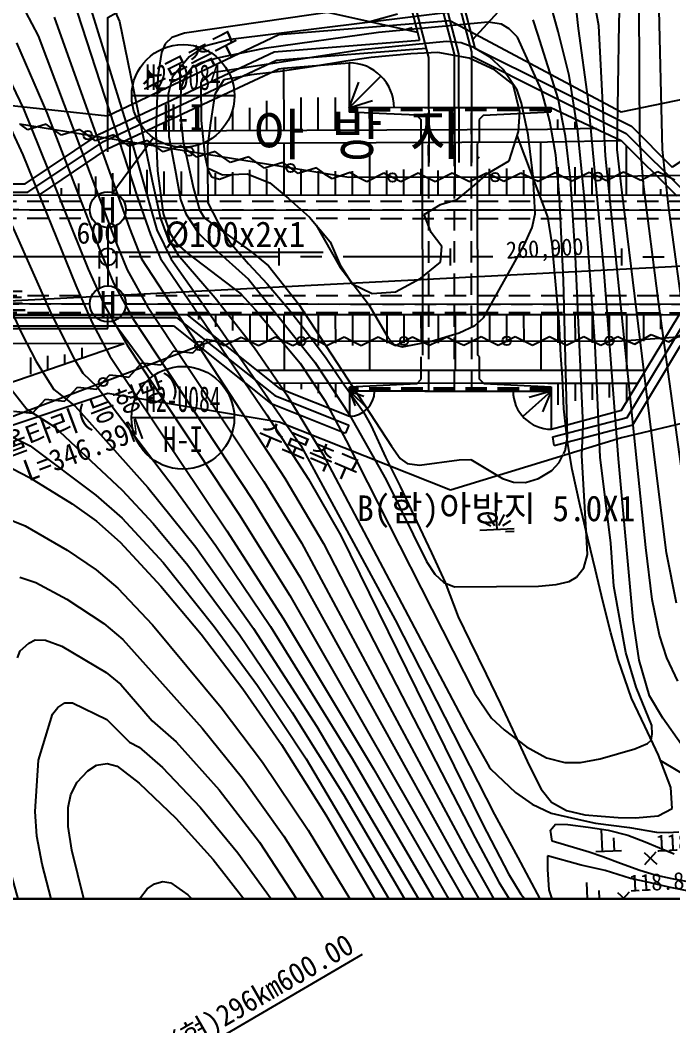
# Model space of a CAD drawing. Header units: millimetres. Extents: x 14054 to 14850, y 1103 to 1809.
# Drawn here: x 14331.1 to 14407.4, y 1376.6 to 1493.9 of the extents above; entities that cross this region are included whole.
import ezdxf
from ezdxf.enums import TextEntityAlignment as Align
from ezdxf.xclip import XClip

# ---------------------------------------------------------------- set-up
doc = ezdxf.new("R2010")
doc.units = ezdxf.units.MM
doc.header["$LTSCALE"] = 10
doc.header["$MEASUREMENT"] = 0
doc.header["$XCLIPFRAME"] = 2
doc.linetypes.add('CENTER', pattern=[2, 1.25, -0.25, 0.25, -0.25])
doc.linetypes.add('HIDDEN', pattern=[0.375, 0.25, -0.125])
for name, color, linetype in [('TN-MANH', 4, 'Continuous'), ('TZ-BASE', 253, 'Continuous'), ('TZ-CABL', 4, 'Continuous'), ('TZ-LEAL', 1, 'Continuous'), ('TZ-LEAT', 3, 'Continuous')]:
    doc.layers.add(name, color=color, linetype=linetype)
doc.layers.add('TX-PAPR', color=2, linetype='Continuous', plot=False)
doc.styles.add('GR', font='GulimChe.ttf')
doc.styles.add('HANA', font='GulimChe.ttf')
doc.styles.get("Standard").update_dxf_attribs({"font": 'GulimChe.ttf'})
doc.styles.add('굴림체', font='GulimChe.ttf')
doc.linetypes.add('ZIGZAG', pattern='A,0.0001,-0.2,[131,ltypeshp.shx,S=0.2,R=0,X=-0.2,Y=0],-0.4,[131,ltypeshp.shx,S=0.2,R=180,X=0.2,Y=0],-0.2', length=0.8001)
doc.dimstyles.get("Standard").update_dxf_attribs({"dimtxt": 0.18, "dimasz": 0.18, "dimexe": 0.18, "dimexo": 0.0625, "dimgap": 0.09, "dimtad": 0, "dimtih": 1, "dimtoh": 1, "dimdec": 4, "dimzin": 0, "dimdsep": 46, "dimtxsty": 'Standard', "dimcen": 0.09, "dimadec": 0, "dimazin": 0, "dimtfac": 1, "dimtdec": 4, "dimtofl": 0, "dimtmove": 0, "dimatfit": 3, "dimfxl": 0, "dimtolj": 1, "dimtzin": 0, "dimarcsym": 0})

# ---------------------------------------------------------------- blocks, each defined once
blk = doc.blocks.new('JD-SSG3')
at = {"layer": 'TZ-BASE'}
for p, q in [((233.32, 50.87), (240.47, 23.58)), ((233.81, 51), (240.97, 23.64)), ((235.26, 51.38), (242.47, 23.84)), ((235.74, 51.5), (242.86, 24.3)), ((229.94, 49.98), (236.42, 25.23)), ((230.42, 50.11), (237.47, 23.19)), ((198.54, 33.77, 118), (201.37, 27.41, 118)), ((196.86, 32.57, 119), (199.39, 24.45, 119)), ((248.93, 32.17), (242.61, 25.27)), ((264.79, 12.46, 122), (264.36, 30.8, 122)), ((239.45, 30.46, 117), (208.96, 26.05, 117)), ((252.61, 26.24, 117), (251.62, 29.94, 117)), ((257.37, 26.9, 119), (256.82, 29.94, 119)), ((262.16, 13.57, 121), (262.06, 29.64, 121)), ((190.37, 28.54, 122), (191.85, 25.72, 122)), ((196.44, 28.5, 120), (203.43, 6.98, 120)), ((245.74, 29.19, 116), (214.34, 25.31, 116)), ((221.95, 29.3), (236.17, 26.17)), ((230.62, 27.39), (233.86, 28.29)), ((254.99, 26.57, 118), (254.75, 28.71, 118)), ((259.74, 27.23, 120), (259.76, 28.46, 120)), ((193.75, 27.92, 121), (202.53, 3.29, 121)), ((201.37, 27.41, 118), (205.18, 8.79, 118)), ((219.97, 25.89), (239.96, 27.51)), ((219.97, 25.89), (239.96, 27.51)), ((244.42, 27.32, 115), (231.64, 26.1, 115)), ((239.96, 27.51), (259.98, 16.85)), ((239.96, 27.51), (259.98, 16.85)), ((246.01, 27.07, 115), (244.42, 27.32, 115)), ((246.89, 26.55, 115), (246.01, 27.07, 115)), ((250.24, 25.91, 116), (249.68, 27.6, 116)), ((259.52, 12.47, 120), (259.74, 27.23, 120)), ((199.98, 16.38), (219.97, 25.89)), ((199.98, 16.38), (219.97, 25.89)), ((208.96, 26.05, 117), (207.5, 25.51, 117)), ((231.64, 26.1, 115), (218.25, 24.25, 115)), ((234.79, 26.47), (235.56, 26.68)), ((247.86, 25.58, 115), (246.89, 26.55, 115)), ((252.62, 18.42, 116), (250.24, 25.91, 116)), ((253.9, 21.09, 117), (252.61, 26.24, 117)), ((256.13, 18.32, 118), (254.99, 26.57, 118)), ((258.15, 11.71, 119), (257.37, 26.9, 119)), ((189.32, 24.91, 123), (192.88, 16.75, 123)), ((191.85, 25.72, 122), (200.96, 1.55, 122)), ((206.71, 24.79, 117), (206.28, 23.77, 117)), ((207.5, 25.51, 117), (206.71, 24.79, 117)), ((214.34, 25.31, 116), (211.33, 24.53, 116)), ((219.45, 23.86), (236.42, 25.23)), ((239.55, 25.07, 114), (229.64, 24.07, 114)), ((241.28, 24.9, 114), (239.55, 25.07, 114)), ((242.78, 24.36, 114), (241.28, 24.9, 114)), ((250.66, 19.38, 115), (247.86, 25.58, 115)), ((187.02, 23.64, 124), (190.14, 17.21, 124)), ((199, 14.26), (219.45, 23.86)), ((199.39, 24.45, 119), (202.63, 14.03, 119)), ((206.28, 23.77, 117), (205.84, 21.07, 117)), ((211.33, 24.53, 116), (209.51, 23.27, 116)), ((229.64, 24.07, 114), (212.18, 21.4, 114)), ((218.25, 24.25, 115), (212.77, 23.1, 115)), ((219.71, 22.88), (237.18, 24.29)), ((235.4, 23.63, 113.71), (230.76, 23.2, 113.71)), ((238.55, 23.76, 113.71), (235.4, 23.63, 113.71)), ((242.21, 23.13, 113.71), (238.55, 23.76, 113.71)), ((240.47, 23.58), (240.49, 10.94)), ((240.97, 23.64), (240.99, 10.95)), ((242.47, 23.84), (242.49, 10.95)), ((244.59, 23.28, 114), (242.78, 24.36, 114)), ((242.86, 24.3), (261.17, 15.16)), ((199.49, 13.39), (219.71, 22.88)), ((209.51, 23.27, 116), (207.57, 20.92, 116)), ((210.89, 22.58, 115), (209.87, 22.03, 115)), ((212.77, 23.1, 115), (210.89, 22.58, 115)), ((220.54, 21.94), (228.2, 22.56)), ((227.79, 22.75, 113.71), (223.8, 22.09, 113.71)), ((230.76, 23.2, 113.71), (227.79, 22.75, 113.71)), ((228.2, 22.56), (228.21, 17.33)), ((237.47, 23.19), (237.49, 10.94)), ((245.16, 21.77, 113.71), (242.21, 23.13, 113.71)), ((242.47, 23.38), (260.57, 14.33)), ((246.19, 21.81, 114), (244.59, 23.28, 114)), ((199.98, 12.52), (219.97, 21.89)), ((209.87, 22.03, 115), (209.05, 21, 115)), ((212.18, 21.4, 114), (210.86, 20.3, 114)), ((216.74, 21.19, 113.71), (213.55, 20.6, 113.71)), ((220.12, 21.56, 113.71), (216.74, 21.19, 113.71)), ((219.97, 21.89), (220.54, 21.94)), ((223.8, 22.09, 113.71), (220.12, 21.56, 113.71)), ((220.54, 21.94), (220.55, 14.63)), ((247.37, 20.05, 113.71), (245.16, 21.77, 113.71)), ((247.83, 19.4, 114), (246.19, 21.81, 114)), ((205.84, 21.07, 117), (205.63, 14.35, 117)), ((207.57, 20.92, 116), (207.04, 18.92, 116)), ((209.05, 21, 115), (208.53, 19.66, 115)), ((210.86, 20.3, 114), (210.92, 15.84, 114)), ((213.55, 20.6, 113.71), (212.5, 18.9, 113.71)), ((228.21, 17.33), (231.91, 21.02)), ((228.21, 17.33), (229.33, 20.32)), ((248.15, 16.84, 113.71), (247.37, 20.05, 113.71)), ((254.88, 14.92, 117), (253.9, 21.09, 117)), ((259.98, 16.85), (280.01, 20.97)), ((259.98, 16.85), (280.01, 20.97)), ((186.81, 18.83, 125), (190.07, 11.85, 125)), ((207.04, 18.92, 116), (207.12, 13.99, 116)), ((208.53, 19.66, 115), (208.46, 16.84, 115)), ((212.5, 18.9, 113.71), (212, 15.55, 113.71)), ((248.34, 17.86, 114), (247.83, 19.4, 114)), ((251.64, 15.76, 115), (250.66, 19.38, 115)), ((180.01, 18.53), (199.98, 16.38)), ((180.01, 18.53), (199.98, 16.38)), ((218.55, 18.13), (218.55, 14.63)), ((222.55, 18.51), (222.55, 14.63)), ((224.55, 18.51), (224.55, 14.63)), ((226.55, 18.51), (226.55, 14.63)), ((228.21, 17.33), (230.91, 18.19)), ((249.09, 14.18, 114), (248.34, 17.86, 114)), ((253.47, 14, 116), (252.62, 18.42, 116)), ((257.94, -1.38, 118), (256.13, 18.32, 118)), ((278.74, 18.78), (265.93, 10.41)), ((190.14, 17.21, 124), (197.72, -1.53, 124)), ((192.88, 16.75, 123), (199.13, 0.53, 123)), ((208.46, 16.84, 115), (208.79, 13.39, 115)), ((210.55, 17.47), (210.55, 14.63)), ((214.55, 16.93), (214.55, 14.63)), ((216.55, 17.3), (216.55, 14.63)), ((237.48, 17.34), (228.21, 17.33)), ((228.21, 17.33), (228.21, 16.83)), ((236.08, 16.46), (228.21, 16.83)), ((236.08, 16.46), (236.58, 15.94)), ((236.98, 17.34), (242.98, 17.35)), ((242.48, 17.35), (251.75, 17.36)), ((243.88, 16.47), (243.38, 15.95)), ((243.88, 16.47), (251.75, 16.86)), ((247.99, 14.57, 113.71), (248.15, 16.84, 113.71)), ((251.75, 16.86), (251.75, 17.36)), ((251.75, 17.36), (251.75, 16.86)), ((251.75, 17.36), (259.98, 13.51)), ((190.66, 14.76), (189.75, 15.41)), ((192.8, 15.43), (190.66, 14.76)), ((193.7, 14.77), (192.8, 15.43)), ((206.55, 15.6), (206.55, 14.64)), ((208.55, 15.44), (208.55, 14.63)), ((210.92, 15.84, 114), (211.33, 11.71, 114)), ((212, 15.55, 113.71), (211.63, 12.84, 113.71)), ((212.55, 16.28), (212.55, 14.63)), ((252.34, 11.79, 115), (251.64, 15.76, 115)), ((252.55, 15.96), (252.55, 14.87)), ((254.55, 15.68), (254.55, 14.91)), ((190.36, 8.46), (199, 14.26)), ((194.61, 14.12), (193.7, 14.77)), ((196.74, 14.79), (194.61, 14.12)), ((197.65, 14.14), (196.74, 14.79)), ((198.56, 13.48), (197.65, 14.14)), ((200.69, 14.15), (198.56, 13.48)), ((201.6, 13.5), (200.69, 14.15)), ((204.5, 14.64), (251.35, 14.84)), ((204.55, 14.66), (204.55, 14.64)), ((205.63, 14.35, 117), (205.82, 9.97, 117)), ((246.9, 11.12, 113.71), (247.99, 14.57, 113.71)), ((251.39, 4.61, 113.71), (247.84, 14.09, 113.71)), ((249.71, 9.29, 114), (249.09, 14.18, 114)), ((251.35, 14.84), (257.09, 14.95)), ((255.74, 6.4, 117), (254.88, 14.92, 117)), ((256.55, 15.22), (256.55, 14.94)), ((260.57, 14.33), (267.49, 7.44)), ((261.17, 15.16), (265.93, 10.41)), ((190.67, 7.46), (199.49, 13.39)), ((201.31, 13.14), (251.35, 13.34)), ((202.51, 12.84), (201.6, 13.5)), ((204.64, 13.51), (202.51, 12.84)), ((202.56, 13.14), (202.56, 7.15)), ((202.63, 14.03, 119), (205.71, 3.06, 119)), ((205.55, 12.86), (204.64, 13.51)), ((207.12, 13.99, 116), (207.86, 10.08, 116)), ((208.79, 13.39, 115), (210, 7.91, 115)), ((210.56, 13.13), (210.56, 7.15)), ((220.56, 13.13), (220.56, 7.15)), ((230.56, 13.26), (230.56, 7.14)), ((236.58, 13.34), (236.78, 13.14)), ((240.56, 13.3), (240.56, 7.14)), ((243.38, 13.35), (243.18, 13.15)), ((250.56, 13.34), (250.56, 7.14)), ((251.35, 13.34), (259.98, 13.51)), ((254.04, 9.04, 116), (253.47, 14, 116)), ((259.98, 13.51), (266.48, 7.04)), ((260.56, 12.94), (260.56, 7.13)), ((262.59, 8.41, 121), (262.16, 13.57, 121)), ((185.11, 11.88, 126), (193.39, -6.73, 126)), ((190.07, 11.85, 125), (196.25, -3.41, 125)), ((192.01, 7.16), (199.98, 12.52)), ((206.46, 12.2), (205.55, 12.86)), ((208.59, 12.87), (206.46, 12.2)), ((209.5, 12.22), (208.59, 12.87)), ((210.4, 11.56), (209.5, 12.22)), ((212.54, 12.23), (210.4, 11.56)), ((211.63, 12.84, 113.71), (211.63, 10.3, 113.71)), ((213.45, 11.58), (212.54, 12.23)), ((252.76, 6.88, 115), (252.34, 11.79, 115)), ((260.06, 7.76, 120), (259.52, 12.47, 120)), ((265.5, 5.93, 122), (264.79, 12.46, 122)), ((211.33, 11.71, 114), (211.71, 9.96, 114)), ((211.63, 10.63, 113.71), (211.68, 6.22, 113.71)), ((214.35, 10.92), (213.45, 11.58)), ((216.49, 11.59), (214.35, 10.92)), ((217.39, 10.94), (216.49, 11.59)), ((218.3, 10.28), (217.39, 10.94)), ((220.44, 10.95), (218.3, 10.28)), ((221.34, 10.3), (220.44, 10.95)), ((243.38, 11.58), (243.19, 11.38)), ((244.44, 9.71, 113.71), (246.9, 11.12, 113.71)), ((261.82, -23.87, 119), (258.15, 11.71, 119)), ((200.56, 9.7), (200.56, 7.15)), ((204.56, 10.07), (204.56, 7.15)), ((205.82, 9.97, 117), (206.47, 5, 117)), ((206.56, 9.89), (206.56, 7.15)), ((207.86, 10.08, 116), (208.49, 6.61, 116)), ((208.56, 9.89), (208.56, 7.15)), ((211.63, 10.3, 113.71), (213.4, 9.5, 113.71)), ((211.71, 9.96, 114), (212.13, 9.27, 114)), ((212.56, 9.71), (212.56, 7.15)), ((213.06, 9.01, 114), (214.51, 9.55, 114)), ((213.4, 9.5, 113.71), (216.3, 9.63, 113.71)), ((214.56, 9.81), (214.56, 7.15)), ((216.3, 9.63, 113.71), (218.93, 8.57, 113.71)), ((216.56, 10.09), (216.56, 7.15)), ((218.56, 10.18), (218.56, 7.15)), ((222.25, 9.64), (221.34, 10.3)), ((224.38, 10.31), (222.25, 9.64)), ((222.56, 10.19), (222.56, 7.15)), ((225.29, 9.66), (224.38, 10.31)), ((224.56, 9.91), (224.56, 7.15)), ((226.21, 9.03), (225.28, 9.63)), ((228.32, 9.79), (226.21, 9.03)), ((226.56, 9.91), (226.56, 7.14)), ((229.25, 9.18), (228.32, 9.79)), ((228.56, 9.92), (228.56, 7.15)), ((232.25, 9.69), (230.25, 8.69)), ((233.25, 9.19), (232.25, 9.69)), ((232.56, 10.01), (232.56, 7.14)), ((236.25, 9.69), (234.25, 8.69)), ((234.56, 10.11), (234.56, 7.14)), ((237.25, 9.2), (236.25, 9.69)), ((236.56, 10.2), (236.56, 7.14)), ((240.25, 9.7), (238.25, 8.7)), ((238.56, 10.02), (238.56, 7.14)), ((241.25, 9.2), (240.25, 9.7)), ((244.25, 9.7), (242.25, 8.7)), ((242.83, 8.29, 113.71), (244.44, 9.71, 113.71)), ((245.25, 9.21), (244.25, 9.7)), ((244.56, 10.21), (244.56, 7.14)), ((248.25, 9.71), (246.25, 8.71)), ((246.56, 10.22), (246.56, 7.14)), ((249.25, 9.21), (248.25, 9.71)), ((248.56, 10.04), (248.56, 7.14)), ((252.25, 9.73), (250.26, 8.71)), ((253.25, 9.24), (252.25, 9.73)), ((252.56, 10.41), (252.56, 7.13)), ((256.25, 9.78), (254.26, 8.75)), ((254.56, 10.41), (254.56, 7.13)), ((257.25, 9.29), (256.25, 9.78)), ((256.56, 10.32), (256.56, 7.13)), ((260.25, 9.82), (258.26, 8.8)), ((258.56, 10.33), (258.56, 7.13)), ((261.25, 9.33), (260.25, 9.82)), ((264.25, 9.86), (262.26, 8.84)), ((265.25, 9.37), (264.25, 9.86)), ((133.73, 8.48), (190.36, 8.46)), ((196.56, 8.49), (196.56, 7.16)), ((198.56, 9.32), (198.56, 7.15)), ((205.18, 8.79, 118), (206.15, 4.42, 118)), ((212.13, 9.27, 114), (213.06, 9.01, 114)), ((218.93, 8.57, 113.71), (221.1, 6.72, 113.71)), ((230.25, 8.69), (229.25, 9.19)), ((234.25, 8.69), (233.25, 9.19)), ((238.25, 8.7), (237.25, 9.2)), ((240.83, 6.61, 113.71), (242.83, 8.29, 113.71)), ((242.25, 8.7), (241.25, 9.2)), ((246.25, 8.71), (245.25, 9.21)), ((250.26, 8.71), (249.25, 9.2)), ((249.91, 4.96, 114), (249.71, 9.29, 114)), ((254.26, 8.75), (253.25, 9.24)), ((254.64, -0.04, 116), (254.04, 9.04, 116)), ((258.26, 8.8), (257.25, 9.29)), ((262.26, 8.84), (261.25, 9.33)), ((262.56, 8.76), (262.56, 7.13)), ((264.34, -5.3, 121), (262.59, 8.41, 121)), ((266.26, 8.88), (265.25, 9.37)), ((132.19, 7.18), (264.8, 7.13)), ((133.36, 7.48), (190.67, 7.46)), ((194.56, 7.93), (194.56, 7.16)), ((210, 7.91, 115), (210.72, 5.41, 115)), ((263.96, -24.07, 120), (260.06, 7.76, 120)), ((264.56, 7.84), (264.56, 7.13)), ((264.8, 7.13), (280, 7.13)), ((203.43, 6.98, 120), (204.99, 2.52, 120)), ((208.49, 6.61, 116), (209.11, 4.94, 116)), ((211.68, 6.22, 113.71), (212.88, 3.91, 113.71)), ((221.1, 6.72, 113.71), (223.58, 4.54, 113.71)), ((236.97, 4.86, 113.71), (238.86, 6.02, 113.71)), ((238.86, 6.02, 113.71), (240.83, 6.61, 113.71)), ((253.22, -2.78, 115), (252.76, 6.88, 115)), ((256.94, -10.44, 117), (255.74, 6.4, 117)), ((267.57, -9.17, 122), (265.5, 5.93, 122)), ((206.47, 5, 117), (207.27, 2.64, 117)), ((209.11, 4.94, 116), (210.58, 2.68, 116)), ((210.72, 5.41, 115), (211.31, 4.43, 115)), ((237.79, 2.78, 113.71), (236.97, 4.86, 113.71)), ((249.56, 3.34, 114), (249.91, 4.96, 114)), ((183.95, 4.03, 127), (189.92, -8.98, 127)), ((206.15, 4.42, 118), (206.95, 2.3, 118)), ((211.31, 4.43, 115), (216.83, 0.48, 115)), ((212.88, 3.91, 113.71), (214.23, 1.68, 113.71)), ((223.58, 4.54, 113.71), (225.96, 1.68, 113.71)), ((224.35, 3.61, 114), (227.09, -1.23, 114)), ((251.9, 1.44, 113.71), (251.39, 4.61, 113.71)), ((202.53, 3.29, 121), (203.94, -0.3, 121)), ((204.99, 2.52, 120), (206.17, -0.28, 120)), ((205.71, 3.06, 119), (207.41, -0.35, 119)), ((207.27, 2.64, 117), (208.08, 1.46, 117)), ((210.58, 2.68, 116), (212.28, 1.07, 116)), ((239.02, 1.12, 113.71), (237.79, 2.78, 113.71)), ((248.63, 1.29, 114), (249.56, 3.34, 114)), ((200.96, 1.55, 122), (202.25, -1.59, 122)), ((206.95, 2.3, 118), (208.17, 0.19, 118)), ((208.08, 1.46, 117), (209.35, 0.31, 117)), ((214.23, 1.68, 113.71), (216.44, -0.88, 113.71)), ((225.96, 1.68, 113.71), (227.14, -1.05, 113.71)), ((243.91, -7.18, 114), (248.63, 1.29, 114)), ((252.26, -2.47, 113.71), (251.9, 1.44, 113.71)), ((199.13, 0.53, 123), (200.68, -3.13, 123)), ((200, 0.93), (200, -1.07)), ((208.17, 0.19, 118), (212.56, -4.87, 118)), ((209.35, 0.31, 117), (215.56, -4.4, 117)), ((212.28, 1.07, 116), (216.42, -2.67, 116)), ((216.83, 0.48, 115), (218.76, -1.11, 115)), ((220, 0.92), (220, -1.08)), ((238.85, -0.69, 113.71), (239.02, 1.12, 113.71)), ((240, 0.91), (240, -1.09)), ((260, 0.9), (260, -1.1)), ((-0.01, -14.99), (280, -0.47)), ((203.94, -0.3, 121), (220.67, -25.92, 121)), ((206.17, -0.28, 120), (218.57, -18.5, 120)), ((207.41, -0.35, 119), (211.68, -6.41, 119)), ((216.44, -0.88, 113.71), (218.61, -3.21, 113.71)), ((218.76, -1.11, 115), (222.28, -5.57, 115)), ((227.14, -1.05, 113.71), (228.53, -3.21, 113.71)), ((236.58, -2.58, 113.71), (238.85, -0.69, 113.71)), ((255.54, -19.76, 116), (254.64, -0.04, 116)), ((197.72, -1.53, 124), (199.67, -5.85, 124)), ((202.25, -1.59, 122), (204.65, -5.86, 122)), ((227.09, -1.23, 114), (230.47, -5.6, 114)), ((259.68, -23.66, 118), (257.94, -1.38, 118)), ((196.25, -3.41, 125), (198.15, -7.71, 125)), ((200.68, -3.13, 123), (202.93, -7.26, 123)), ((216.42, -2.67, 116), (224.18, -12.36, 116)), ((218.61, -3.21, 113.71), (221.06, -6.12, 113.71)), ((228.53, -3.21, 113.71), (230.87, -4.36, 113.71)), ((233.6, -4.17, 113.71), (236.58, -2.58, 113.71)), ((252.74, -7.64, 113.71), (252.26, -2.47, 113.71)), ((253.7, -21.11, 115), (253.22, -2.78, 115)), ((215.56, -4.4, 117), (217.26, -6.24, 117)), ((230.87, -4.36, 113.71), (233.6, -4.17, 113.71)), ((199.67, -5.85, 124), (202.27, -10.4, 124)), ((204.65, -5.86, 122), (218.21, -26.29, 122)), ((212.56, -4.87, 118), (217.12, -10.69, 118)), ((222.28, -5.57, 115), (233.13, -22.19, 115)), ((230.47, -5.6, 114), (232.75, -9.51, 114)), ((268.07, -32.44, 121), (264.34, -5.3, 121)), ((264.8, -6.86), (0, -6.78)), ((142.66, -6.82), (200, -6.84)), ((193.39, -6.73, 126), (196.06, -11.97, 126)), ((200, -8.44), (200, -6.84)), ((209.27, -6.85), (220.02, -15.39)), ((210.58, -6.85), (210.58, -7.4)), ((211.68, -6.41, 119), (222.54, -22.09, 119)), ((212.58, -6.85), (212.58, -8.23)), ((214.58, -6.85), (214.58, -8.69)), ((216.58, -6.85), (216.58, -9.89)), ((217.26, -6.24, 117), (222.47, -12.48, 117)), ((218.58, -6.85), (218.58, -9.79)), ((220.58, -6.85), (220.59, -13.29)), ((221.06, -6.12, 113.71), (223.23, -8.83, 113.71)), ((222.58, -6.85), (222.59, -10.34)), ((224.58, -6.85), (224.59, -10.43)), ((226.58, -6.85), (226.59, -10.15)), ((228.58, -6.85), (228.59, -10.43)), ((230.58, -6.85), (230.59, -13.3)), ((232.58, -6.85), (232.59, -10.14)), ((234.58, -6.85), (234.59, -10.14)), ((236.58, -6.85), (236.59, -10.05)), ((238.58, -6.85), (238.59, -10.14)), ((240.58, -6.86), (240.59, -13.3)), ((244.58, -6.86), (244.59, -9.94)), ((246.58, -6.86), (246.59, -10.03)), ((248.58, -6.86), (248.59, -10.03)), ((250.58, -6.86), (250.59, -13.3)), ((252.58, -6.86), (252.59, -10.12)), ((254.58, -6.86), (254.59, -9.93)), ((256.58, -6.86), (256.59, -10.11)), ((258.58, -6.86), (258.59, -10.02)), ((260.02, -17.97), (266.73, -6.86)), ((260.58, -6.86), (260.59, -13.31)), ((262.58, -6.86), (262.59, -9.92)), ((264.58, -6.86), (264.58, -8.53)), ((280, -6.87), (264.8, -6.86)), ((153.91, -7.13), (208.04, -7.14)), ((153.91, -8.13), (207.69, -8.14)), ((198.15, -7.71, 125), (200.25, -11.65, 125)), ((202.93, -7.26, 123), (216.94, -28.48, 123)), ((207.69, -8.14), (219.01, -17.14)), ((208.04, -7.14), (219.51, -16.26)), ((241.05, -8.94, 114), (242.89, -8.07, 114)), ((242.89, -8.07, 114), (243.91, -7.18, 114)), ((252.91, -11.59, 113.71), (252.74, -7.64, 113.71)), ((260.67, -18.83), (267.71, -7.16)), ((153.91, -8.43), (200, -8.44)), ((189.92, -8.98, 127), (191.63, -12.3, 127)), ((223.23, -8.83, 113.71), (225.52, -11.9, 113.71)), ((237.8, -9.93, 114), (241.05, -8.94, 114)), ((245.6, -10.39), (247.6, -9.39)), ((247.6, -9.39), (248.6, -9.89)), ((249.6, -10.39), (251.6, -9.38)), ((251.6, -9.38), (252.6, -9.88)), ((253.6, -10.38), (255.6, -9.38)), ((255.6, -9.38), (256.6, -9.88)), ((257.6, -10.38), (259.6, -9.37)), ((259.6, -9.37), (260.6, -9.87)), ((261.57, -10.27), (263.49, -9.13)), ((263.49, -9.13), (264.53, -9.56)), ((265.56, -9.98), (267.48, -8.85)), ((156.61, -10.16), (201.93, -10.17)), ((179.99, -17.7), (201.93, -10.17)), ((202.27, -10.4, 124), (215.35, -30.16, 124)), ((209.94, -11.28), (210.7, -10.46)), ((211.5, -9.72), (210.67, -10.47)), ((212.6, -9.93), (211.5, -9.72)), ((212.6, -9.93), (213.6, -10.43)), ((213.6, -10.43), (215.6, -9.43)), ((215.6, -9.43), (216.6, -9.93)), ((216.6, -9.93), (217.6, -10.43)), ((217.6, -10.43), (219.6, -9.42)), ((219.6, -9.42), (220.6, -9.92)), ((220.6, -9.92), (221.6, -10.42)), ((221.6, -10.42), (223.6, -9.42)), ((223.6, -9.42), (224.6, -9.92)), ((224.6, -9.92), (225.6, -10.42)), ((225.6, -10.42), (227.6, -9.41)), ((227.6, -9.41), (228.6, -9.91)), ((228.6, -9.91), (229.6, -10.41)), ((229.6, -10.41), (231.6, -9.41)), ((231.6, -9.41), (232.6, -9.91)), ((232.6, -9.91), (233.6, -10.41)), ((232.75, -9.51, 114), (233.44, -10.3, 114)), ((233.44, -10.3, 114), (234.41, -10.59, 114)), ((233.6, -10.41), (235.6, -9.4)), ((234.41, -10.59, 114), (237.8, -9.93, 114)), ((235.6, -9.4), (236.6, -9.9)), ((236.6, -9.9), (237.6, -10.4)), ((237.6, -10.4), (239.6, -9.4)), ((239.6, -9.4), (240.6, -9.9)), ((240.6, -9.9), (241.6, -10.4)), ((241.6, -10.4), (243.6, -9.39)), ((243.6, -9.39), (244.6, -9.89)), ((244.6, -9.89), (245.6, -10.39)), ((248.6, -9.89), (249.6, -10.39)), ((252.6, -9.88), (253.6, -10.38)), ((256.6, -9.88), (257.6, -10.38)), ((257.53, -23.46, 117), (256.94, -10.44, 117)), ((260.54, -9.84), (261.57, -10.27)), ((261.32, -19.69), (266.91, -10.43)), ((264.53, -9.56), (265.56, -9.98)), ((193, -13.17), (193, -11.64)), ((195, -12.55), (195, -11.47)), ((197, -11.91), (197, -10.7)), ((200.25, -11.65, 125), (213.91, -32.07, 125)), ((206.19, -12.69), (207.71, -11.05)), ((207.71, -11.05), (208.82, -11.16)), ((208.82, -11.16), (209.94, -11.28)), ((217.12, -10.69, 118), (220.92, -16.17, 118)), ((243.41, -11.75), (243.21, -11.55)), ((253.11, -14.14, 113.71), (252.91, -11.59, 113.71)), ((191, -13.78), (191, -11.82)), ((191.63, -12.3, 127), (193.7, -15.57, 127)), ((196.06, -11.97, 126), (197.07, -13.66, 126)), ((202.45, -14.1), (203.97, -12.46)), ((203.97, -12.46), (205.08, -12.57)), ((205.08, -12.57), (206.19, -12.69)), ((222.47, -12.48, 117), (225.37, -16.85, 117)), ((224.18, -12.36, 116), (228.25, -18.52, 116)), ((225.52, -11.9, 113.71), (227.63, -15.02, 113.71)), ((197.07, -13.66, 126), (198.74, -15.26, 126)), ((198.7, -15.5), (200.22, -13.86)), ((200.22, -13.86), (201.34, -13.98)), ((201.34, -13.98), (202.45, -14.1)), ((217.38, -13.29), (251.39, -13.3)), ((251.39, -13.3), (262.84, -13.31)), ((188.29, -14.96, 128), (190.55, -17.87, 128)), ((198.74, -15.26, 126), (207.75, -27.02, 126)), ((219.27, -14.79), (251.39, -14.8)), ((220.59, -14.79), (220.59, -15.62)), ((222.59, -14.79), (222.59, -15.52)), ((224.59, -14.79), (224.59, -15.98)), ((226.59, -14.79), (226.59, -16.44)), ((227.63, -15.02, 113.71), (229.82, -18.13, 113.71)), ((236.12, -14.88), (228.25, -15.27)), ((236.12, -14.88), (236.62, -14.36)), ((243.92, -14.87), (243.42, -14.35)), ((243.92, -14.87), (251.79, -15.24)), ((251.39, -14.8), (261.93, -14.81)), ((251.79, -15.74), (251.79, -15.24)), ((251.79, -15.24), (251.79, -15.74)), ((252.59, -14.8), (252.59, -17.33)), ((253.28, -17.83, 113.71), (253.11, -14.14, 113.71)), ((254.59, -14.8), (254.59, -16.87)), ((256.59, -14.8), (256.59, -16.77)), ((258.59, -14.81), (258.59, -16.49)), ((260.59, -14.81), (260.59, -17.02)), ((200, -16.03), (179.99, -22.72)), ((200, -16.03), (179.99, -22.72)), ((193.7, -15.57, 127), (196.19, -17.49, 127)), ((194.96, -16.91), (196.48, -15.27)), ((196.48, -15.27), (197.59, -15.39)), ((197.59, -15.39), (198.7, -15.5)), ((220.02, -19.36), (200, -16.03)), ((220.02, -19.36), (200, -16.03)), ((219.51, -16.26), (228.16, -19.73)), ((220.02, -15.39), (228.25, -18.68)), ((220.92, -16.17, 118), (225.12, -23.1, 118)), ((228.25, -15.77), (228.25, -15.27)), ((237.52, -15.76), (228.25, -15.77)), ((228.25, -15.77), (228.25, -18.68)), ((228.25, -15.77), (230.37, -17.76)), ((228.25, -15.77), (229.93, -16.32)), ((228.25, -15.77), (228.9, -17.47)), ((237.02, -15.76), (243.02, -15.75)), ((242.52, -15.75), (251.79, -15.74)), ((251.79, -15.74), (248.47, -18.72)), ((251.79, -15.74), (249.23, -16.5)), ((251.79, -15.74), (250.77, -18.18)), ((251.79, -15.74), (251.8, -20.19)), ((191.22, -18.32), (192.74, -16.68)), ((192.74, -16.68), (193.85, -16.8)), ((193.85, -16.8), (194.96, -16.91)), ((196.19, -17.49, 127), (204.69, -26.98, 127)), ((219.01, -17.14), (227.78, -20.66)), ((225.37, -16.85, 117), (227.86, -21.52, 117)), ((278.45, -16.77), (260.03, -21.21)), ((278.45, -16.77), (260.03, -21.21)), ((188.99, -18.09), (190.1, -18.21)), ((190.1, -18.21), (191.22, -18.32)), ((190.55, -17.87, 128), (193.78, -19.92, 128)), ((218.57, -18.5, 120), (223.44, -26.04, 120)), ((228.25, -18.52, 116), (232.53, -26.11, 116)), ((229.82, -18.13, 113.71), (230.75, -19.81, 113.71)), ((251.8, -20.19), (260.02, -17.97)), ((253.71, -21.66, 113.71), (253.28, -17.83, 113.71)), ((193.78, -19.92, 128), (201.66, -27.31, 128)), ((240.03, -27.32), (220.02, -19.36)), ((240.03, -27.32), (220.02, -19.36)), ((228.16, -19.73), (227.78, -20.66)), ((230.75, -19.81, 113.71), (232.44, -23.44, 113.71)), ((252, -21.1), (260.67, -18.83)), ((252.14, -22.1), (261.32, -19.69)), ((255.39, -23.26, 116), (255.54, -19.76, 116)), ((187.6, -20.46, 129), (190.93, -22.12, 129)), ((252.14, -22.1), (252, -21.1)), ((253.42, -22.71, 115), (253.7, -21.11, 115)), ((190.93, -22.12, 129), (198.6, -27.91, 129)), ((222.54, -22.09, 119), (233.56, -42.43, 119)), ((227.86, -21.52, 117), (242.85, -51.02, 117)), ((233.13, -22.19, 115), (234.15, -23.61, 115)), ((260.03, -21.21), (240.03, -27.32)), ((260.03, -21.21), (240.03, -27.32)), ((254.24, -24.89, 113.71), (253.71, -21.66, 113.71)), ((225.12, -23.1, 118), (242.11, -55.24, 118)), ((232.44, -23.44, 113.71), (234.15, -26.87, 113.71)), ((252.75, -24.09, 115), (253.21, -23.14, 115)), ((253.25, -23.06, 115), (253.42, -22.71, 115)), ((255.94, -32.66, 116), (255.39, -23.26, 116)), ((258.77, -33.5, 117), (257.53, -23.46, 117)), ((186.74, -23.7, 130), (190.87, -25.83, 130)), ((234.15, -23.61, 115), (234.97, -24.21, 115)), ((234.97, -24.21, 115), (236.42, -24.38, 115)), ((236.42, -24.38, 115), (241.04, -23.76, 115)), ((241.04, -23.76, 115), (242.43, -23.74, 115)), ((242.43, -23.74, 115), (246.13, -25.93, 115)), ((251.86, -25.01, 115), (252.75, -24.09, 115)), ((261.39, -42.43, 118), (259.68, -23.66, 118)), ((262.84, -34.01, 119), (261.82, -23.87, 119)), ((265.26, -34.62, 120), (263.96, -24.07, 120)), ((250.3, -25.95, 115), (251.86, -25.01, 115)), ((255.19, -29.12, 113.71), (254.24, -24.89, 113.71)), ((190.87, -25.83, 130), (195.84, -28.91, 130)), ((204.69, -26.98, 127), (210.27, -33.95, 127)), ((218.21, -26.29, 122), (222.63, -33.45, 122)), ((220.67, -25.92, 121), (225.2, -33.55, 121)), ((223.44, -26.04, 120), (227.24, -32.59, 120)), ((232.53, -26.11, 116), (237.25, -35.65, 116)), ((234.15, -26.87, 113.71), (236.09, -31.02, 113.71)), ((246.13, -25.93, 115), (247.39, -26.36, 115)), ((247.39, -26.36, 115), (248.8, -26.4, 115)), ((248.8, -26.4, 115), (250.3, -25.95, 115)), ((198.6, -27.91, 129), (201.68, -30.59, 129)), ((201.66, -27.31, 128), (205.32, -31.2, 128)), ((207.75, -27.02, 126), (212.63, -33.76, 126)), ((195.84, -28.91, 130), (198.69, -30.92, 130)), ((216.94, -28.48, 123), (222.44, -37.43, 123)), ((256.08, -32.96, 113.71), (255.19, -29.12, 113.71)), ((187.66, -30.39, 131), (190.33, -31.49, 131)), ((215.35, -30.16, 124), (221.25, -39.6, 124)), ((245.21, -31.48, 115.98), (244.41, -30.24, 115.98)), ((245.47, -31.87, 115.98), (245.35, -29.57, 115.98)), ((245.68, -31.45, 115.98), (246.35, -30.14, 115.98)), ((190.33, -31.49, 131), (195.24, -34.31, 131)), ((198.69, -30.92, 130), (201.45, -33.37, 130)), ((201.68, -30.59, 129), (206.47, -35.77, 129)), ((205.32, -31.2, 128), (209.35, -36.05, 128)), ((236.09, -31.02, 113.71), (237.8, -34.62, 113.71)), ((244.75, -31.5, 115.98), (243.76, -31, 115.98)), ((246.15, -31.43, 115.98), (247.07, -30.83, 115.98)), ((213.91, -32.07, 125), (220.52, -42.32, 125)), ((227.24, -32.59, 120), (243.79, -66.24, 120)), ((243.47, -31.97, 115.98), (247.46, -31.77, 115.98)), ((247.47, -32.12, 115.98), (246.47, -32.17, 115.98)), ((256.06, -34.81, 116), (255.94, -32.66, 116)), ((201.45, -33.37, 130), (206.2, -38.5, 130)), ((210.27, -33.95, 127), (217.04, -43.46, 127)), ((212.63, -33.76, 126), (218.99, -43.22, 126)), ((222.63, -33.45, 122), (242.08, -69.65, 122)), ((225.2, -33.55, 121), (242.9, -67.88, 121)), ((256.99, -36.64, 113.71), (256.08, -32.96, 113.71)), ((259.12, -38.51, 117), (258.77, -33.5, 117)), ((263.6, -40.07, 119), (262.84, -34.01, 119)), ((195.24, -34.31, 131), (198.63, -36.61, 131)), ((237.8, -34.62, 113.71), (239.4, -38.1, 113.71)), ((255.6, -36.36, 116), (256.06, -34.81, 116)), ((266.42, -40.49, 120), (265.26, -34.62, 120)), ((206.47, -35.77, 129), (212.43, -43.21, 129)), ((209.35, -36.05, 128), (215.41, -44.22, 128)), ((237.25, -35.65, 116), (238.2, -37.11, 116)), ((254.76, -37.48, 116), (255.6, -36.36, 116)), ((189.73, -37.48, 132), (191.59, -38.08, 132)), ((198.63, -36.61, 131), (201.17, -38.73, 131)), ((222.44, -37.43, 123), (241.59, -71.96, 123)), ((238.2, -37.11, 116), (239.27, -38.1, 116)), ((253.89, -37.97, 116), (254.76, -37.48, 116)), ((257.82, -40.27, 113.71), (256.99, -36.64, 113.71)), ((191.59, -38.08, 132), (195.21, -40.03, 132)), ((201.17, -38.73, 131), (205.22, -43.03, 131)), ((206.2, -38.5, 130), (210.89, -44.12, 130)), ((239.27, -38.1, 116), (240.5, -38.58, 116)), ((239.4, -38.1, 113.71), (240.92, -42.09, 113.71)), ((240.5, -38.58, 116), (250.33, -38.51, 116)), ((250.33, -38.51, 116), (252.38, -38.32, 116)), ((252.38, -38.32, 116), (253.89, -37.97, 116)), ((260.51, -46.24, 117), (259.12, -38.51, 117)), ((221.25, -39.6, 124), (242.14, -76.02, 124)), ((195.21, -40.03, 132), (199.52, -42.87, 132)), ((258.75, -43.97, 113.71), (257.82, -40.27, 113.71)), ((264.44, -44.24, 119), (263.6, -40.07, 119)), ((240.92, -42.09, 113.71), (242.3, -44.89, 113.71)), ((199.52, -42.87, 132), (201.74, -44.75, 132)), ((205.22, -43.03, 131), (213.26, -52.66, 131)), ((212.43, -43.21, 129), (217.47, -50.12, 129)), ((218.99, -43.22, 126), (228.54, -58.64, 126)), ((220.52, -42.32, 125), (231.04, -59.84, 125)), ((233.56, -42.43, 119), (245.17, -65.17, 119)), ((262.08, -47.15, 118), (261.39, -42.43, 118)), ((210.89, -44.12, 130), (215.77, -50.51, 130)), ((215.41, -44.22, 128), (221.53, -53.27, 128)), ((217.04, -43.46, 127), (224.43, -54.89, 127)), ((259.62, -47.06, 113.71), (258.75, -43.97, 113.71)), ((265.3, -46.89, 119), (264.44, -44.24, 119)), ((189.76, -46.08, 133), (190.77, -45.15, 133)), ((190.77, -45.15, 133), (191.52, -44.78, 133)), ((191.52, -44.78, 133), (192.72, -44.8, 133)), ((192.72, -44.8, 133), (194.63, -45.51, 133)), ((194.63, -45.51, 133), (199.8, -48.59, 133)), ((201.74, -44.75, 132), (211.02, -55.09, 132)), ((242.3, -44.89, 113.71), (244.19, -48.79, 113.71)), ((189.44, -46.88, 133), (189.76, -46.08, 133)), ((261.71, -50.31, 117), (260.51, -46.24, 117)), ((266.61, -49.6, 119), (265.3, -46.89, 119)), ((261.18, -51.6, 113.71), (259.62, -47.06, 113.71)), ((263.28, -51.3, 118), (262.08, -47.15, 118)), ((199.8, -48.59, 133), (201.53, -49.99, 133)), ((244.19, -48.79, 113.71), (245.88, -52.26, 113.71)), ((201.53, -49.99, 133), (205.17, -54.24, 133)), ((217.47, -50.12, 129), (223.16, -58.68, 129)), ((263.56, -54.79, 117), (261.71, -50.31, 117)), ((215.77, -50.51, 130), (220.3, -57.01, 130)), ((242.85, -51.02, 117), (244.84, -53.91, 117)), ((262.75, -54.87, 113.71), (261.18, -51.6, 113.71)), ((264.86, -53.91, 118), (263.28, -51.3, 118)), ((193.55, -53.46, 134), (194.15, -52.69, 134)), ((194.15, -52.69, 134), (195, -52.13, 134)), ((195, -52.13, 134), (195.87, -52.14, 134)), ((195.87, -52.14, 134), (199.89, -54.07, 134)), ((213.26, -52.66, 131), (218.07, -59.07, 131)), ((245.88, -52.26, 113.71), (247.57, -55.83, 113.71)), ((191.92, -58.81, 134), (193.55, -53.46, 134)), ((221.53, -53.27, 128), (227.53, -62.82, 128)), ((244.84, -53.91, 117), (246.29, -55.3, 117)), ((266.99, -56.94, 118), (264.86, -53.91, 118)), ((199.89, -54.07, 134), (202.55, -56.71, 134)), ((205.17, -54.24, 133), (207.99, -56.68, 133)), ((211.02, -55.09, 132), (215.75, -60.94, 132)), ((224.43, -54.89, 127), (245.42, -90.46, 127)), ((264.35, -58.24, 113.71), (262.75, -54.87, 113.71)), ((263.61, -55.77, 117), (263.56, -54.79, 117)), ((242.11, -55.24, 118), (244.56, -59.62, 118)), ((246.29, -55.3, 117), (248.9, -57.25, 117)), ((247.57, -55.83, 113.71), (249.24, -59.44, 113.71)), ((263.46, -56.5, 117), (263.61, -55.77, 117)), ((202.55, -56.71, 134), (203.66, -57.29, 134)), ((203.66, -57.29, 134), (206.4, -59.67, 134)), ((207.99, -56.68, 133), (213.01, -62.3, 133)), ((220.3, -57.01, 130), (225.49, -65.2, 130)), ((248.9, -57.25, 117), (251.26, -58.57, 117)), ((257.51, -58.68, 117), (261.57, -57.5, 117)), ((261.57, -57.5, 117), (263.04, -56.88, 117)), ((263.04, -56.88, 117), (263.46, -56.5, 117)), ((223.16, -58.68, 129), (240.69, -88.21, 129)), ((228.54, -58.64, 126), (248.29, -92.5, 126)), ((251.26, -58.57, 117), (253.4, -59.09, 117)), ((255.22, -59.11, 117), (257.51, -58.68, 117)), ((265.79, -62.02, 113.71), (264.35, -58.24, 113.71)), ((191.53, -64.82, 134), (191.92, -58.81, 134)), ((197.65, -60.05, 135), (198.7, -59.42, 135)), ((198.7, -59.42, 135), (199.93, -59.23, 135)), ((199.93, -59.23, 135), (201.09, -59.52, 135)), ((201.09, -59.52, 135), (203.67, -61.51, 135)), ((206.4, -59.67, 134), (210.81, -64.32, 134)), ((218.07, -59.07, 131), (223.4, -67.01, 131)), ((231.04, -59.84, 125), (263.9, -116.69, 125)), ((244.56, -59.62, 118), (244.73, -59.87, 118)), ((244.73, -59.87, 118), (247.62, -62.61, 118)), ((249.24, -59.44, 113.71), (250.63, -62.21, 113.71)), ((253.4, -59.09, 117), (255.22, -59.11, 117)), ((272.22, -63.41, 116.71), (264.61, -58.92, 116.71)), ((196.42, -61.41, 135), (197.65, -60.05, 135)), ((215.75, -60.94, 132), (220.58, -67.68, 132)), ((195.67, -62.84, 135), (196.42, -61.41, 135)), ((203.67, -61.51, 135), (207.96, -65.59, 135)), ((250.63, -62.21, 113.71), (251.83, -63.72, 113.71)), ((265.94, -64.45, 113.71), (265.79, -62.02, 113.71)), ((195.38, -64.36, 135), (195.67, -62.84, 135)), ((213.01, -62.3, 133), (217.73, -68.41, 133)), ((227.53, -62.82, 128), (241.08, -85.99, 128)), ((247.62, -62.61, 118), (249.58, -63.95, 118)), ((195.39, -66.55, 135), (195.38, -64.36, 135)), ((210.81, -64.32, 134), (215.18, -69.63, 134)), ((249.58, -63.95, 118), (251.79, -65, 118)), ((251.83, -63.72, 113.71), (253.6, -64.71, 113.71)), ((264.3, -65.34, 113.71), (265.94, -64.45, 113.71)), ((191.71, -67.69, 134), (191.53, -64.82, 134)), ((207.96, -65.59, 135), (212.31, -70.4, 135)), ((225.49, -65.2, 130), (237.76, -86.31, 130)), ((245.17, -65.17, 119), (247.92, -70.19, 119)), ((251.79, -65, 118), (254.69, -65.66, 118)), ((253.6, -64.71, 113.71), (255.72, -65.21, 113.71)), ((254.69, -65.66, 118), (256.96, -66.17, 118)), ((255.72, -65.21, 113.71), (257.64, -65.35, 113.71)), ((257.64, -65.35, 113.71), (259.61, -65.52, 113.71)), ((259.61, -65.52, 113.71), (261.65, -65.55, 113.71)), ((261.65, -65.55, 113.71), (264.3, -65.34, 113.71)), ((195.81, -69.31, 135), (195.39, -66.55, 135)), ((243.79, -66.24, 120), (246.81, -72.1, 120)), ((251.71, -67, 118.08), (252.3, -66.29, 118.08)), ((252.3, -66.29, 118.08), (253.75, -66.33, 118.08)), ((253.75, -66.33, 118.08), (256.11, -66.66, 118.08)), ((256.11, -66.66, 118.08), (258.46, -66.99, 118.08)), ((256.96, -66.17, 118), (260.94, -66.68, 118)), ((260.94, -66.68, 118), (264.11, -67.23, 118)), ((192.34, -70.96, 134), (191.71, -67.69, 134)), ((220.58, -67.68, 132), (240.13, -98.56, 132)), ((223.4, -67.01, 131), (236.94, -89.27, 131)), ((242.9, -67.88, 121), (245.67, -73.05, 121)), ((251.92, -68.28, 118.08), (251.71, -67, 118.08)), ((257.8, -69.46, 118), (257.67, -66.97, 118)), ((258.46, -66.99, 118.08), (260.75, -67.59, 118.08)), ((259.2, -69.39, 118), (259.12, -67.89, 118)), ((260.75, -67.59, 118.08), (262.77, -68.37, 118.08)), ((264.11, -67.23, 118), (265.46, -67.25, 118)), ((265.46, -67.25, 118), (266.71, -67.19, 118)), ((217.73, -68.41, 133), (245.54, -110.96, 133)), ((256.22, -69.56, 118.08), (251.92, -68.28, 118.08)), ((262.77, -68.37, 118.08), (264.45, -69.04, 118.08)), ((264.45, -69.04, 118.08), (266.18, -69.75, 118.08)), ((198.03, -78.34, 135), (195.81, -69.31, 135)), ((212.31, -70.4, 135), (217.88, -77.52, 135)), ((215.18, -69.63, 134), (221.17, -77.89, 134)), ((242.08, -69.65, 122), (244.89, -74.71, 122)), ((247.92, -70.19, 119), (251.01, -75.99, 119)), ((251.36, -69.99, 118.73), (251.38, -71.59, 118.73)), ((255.29, -71.07, 118.73), (251.36, -69.99, 118.73)), ((257.83, -70.1, 118.08), (256.22, -69.56, 118.08)), ((257, -69.5, 118), (260, -69.35, 118)), ((259.9, -70.9, 118.08), (257.83, -70.1, 118.08)), ((262.66, -69.61, 118.14), (264.15, -70.95, 118.14)), ((262.74, -71.02, 118.14), (264.07, -69.54, 118.14)), ((194.02, -77.37, 134), (192.34, -70.96, 134)), ((251.38, -71.59, 118.73), (251.52, -73.96, 118.73)), ((258.09, -71.7, 118.73), (255.29, -71.07, 118.73)), ((262.17, -71.71, 118.08), (259.9, -70.9, 118.08)), ((190.15, -77.21, 133), (188.65, -71.77, 133)), ((241.59, -71.96, 123), (244.27, -76.61, 123)), ((246.81, -72.1, 120), (248.25, -74.46, 120)), ((261.06, -72.62, 118.73), (258.09, -71.7, 118.73)), ((263.24, -73.12, 118.73), (261.06, -72.62, 118.73)), ((263.96, -72.26, 118.08), (262.17, -71.71, 118.08)), ((265.93, -72.67, 118.08), (263.96, -72.26, 118.08)), ((268.18, -73.09, 118.08), (265.93, -72.67, 118.08)), ((203.71, -75, 136), (204.61, -73.86, 136)), ((204.61, -73.86, 136), (205.44, -73.24, 136)), ((205.44, -73.24, 136), (206.44, -72.98, 136)), ((206.44, -72.98, 136), (207.36, -73.16, 136)), ((207.36, -73.16, 136), (209.34, -74.55, 136)), ((245.67, -73.05, 121), (246.98, -75.13, 121)), ((256.09, -75.61, 118.58), (255.96, -73.11, 118.58)), ((265.53, -73.64, 118.73), (263.24, -73.12, 118.73)), ((268.48, -74.24, 118.73), (265.53, -73.64, 118.73)), ((209.34, -74.55, 136), (212.72, -77.72, 136)), ((244.89, -74.71, 122), (245.52, -75.66, 122)), ((248.25, -74.46, 120), (249.66, -76.05, 120)), ((251.52, -73.96, 118.73), (252.19, -75.98, 118.73)), ((257.48, -75.53, 118.58), (257.41, -74.03, 118.58)), ((259.54, -74.26, 118.84), (261.02, -75.6, 118.84)), ((259.61, -75.67, 118.84), (260.95, -74.19, 118.84))]:
    blk.add_line(p, q, dxfattribs=at)
at = {"layer": 'TZ-BASE', "linetype": 'HIDDEN'}
for p, q in [((251.75, 17.16), (228.21, 17.13)), ((251.75, 17.01), (228.21, 16.98)), ((237.52, -15.76), (237.48, 17.34)), ((240.52, -15.75), (240.48, 17.35)), ((242.52, -15.75), (242.48, 17.35)), ((251.79, -15.39), (228.25, -15.42)), ((251.79, -15.54), (228.25, -15.57))]:
    blk.add_line(p, q, dxfattribs=at)
at = {"layer": 'TZ-BASE', "ltscale": 0.2}
for p, q in [((228.16, 9.19), (189.69, 15.43)), ((270.26, 9.43), (251.53, 9.22)), ((251.53, 9.22), (228.16, 9.19)), ((260.07, -9.87), (270.57, -9.13)), ((179.81, -22.08), (212.09, -9.93)), ((212.09, -9.93), (260.07, -9.87))]:
    blk.add_line(p, q, dxfattribs=at)
at = {"layer": 'TZ-BASE', "linetype": 'Continuous'}
for p, q in [((236.58, 15.94), (236.58, 13.34)), ((243.38, 15.95), (243.38, 13.35)), ((236.81, -11.56), (236.78, 13.14)), ((243.21, -11.55), (243.18, 13.15)), ((236.62, -14.36), (236.61, -11.76)), ((243.42, -14.35), (243.41, -11.75))]:
    blk.add_line(p, q, dxfattribs=at)
at = {"layer": 'TZ-BASE', "linetype": 'CENTER'}
blk.add_lwpolyline([(700, 0), (644.1, -0.24), (280, -0.1), (0, 0)], dxfattribs=at)
at = {"layer": 'TZ-BASE'}
for centre, radius in [((197.65, 14.14), 0.5), ((209.5, 12.22), 0.5), ((221.34, 10.3), 0.5), ((233.25, 9.2), 0.5), ((245.25, 9.22), 0.5), ((257.25, 9.29), 0.5), ((200, -0.07), 1), ((246.6, -9.89), 0.5), ((258.6, -9.87), 0.5), ((210.7, -10.46), 0.5), ((222.6, -9.92), 0.5), ((234.6, -9.9), 0.5), ((199.46, -14.68), 0.5)]:
    blk.add_circle(centre, radius, dxfattribs=at)
for centre, radius, start, end in [((228.21, 17.33), 5.23, 0.0736, 90.0736), ((228.25, -15.77), 2.91, 270.0736, 0.0736), ((251.79, -15.74), 4.45, 180.0736, 270.0736)]:
    blk.add_arc(centre, radius, start, end, dxfattribs=at)
at = {"layer": 'TZ-BASE', "style": 'HANA'}
for s, height, rotation, p in [('수로측구', 2.5, 27.0092, (204.54, 18.56)), ('아 방 지', 4.8, 0.1213, (216.96, 11.81)), ('600', 2.5, 359.979, (196.35, 1.47)), ('260,900', 2, 2.9683, (246.58, -0.3)), ('본선수로콘크리트', 2.5, 359.9816, (165.44, -6.54)), ('방호울타리(능형망)', 2.5, 20.5623, (182.13, -25.69)), ('L=346.39M', 2.5, 20.5623, (190.72, -26.31)), ('수로측구', 2.5, 336.928, (217.23, -21.45)), ('B(함)아방지 5.0X1', 3, 359.9762, (229.13, -30.92, -63.12)), ('118.1', 2, 2.9683, (264.07, -69.54, 118.14)), ('118.8', 2, 2.9683, (260.95, -74.19, 118.84))]:
    blk.add_text(s, height=height, rotation=rotation, dxfattribs=at).set_placement(p)

msp = doc.modelspace()

# ---------------------------------------------------------------- linework, layer by layer
at = {"layer": 'TN-MANH'}
for centre in [(14341.36, 1471.82, 172.49), (14341.37, 1460.82, 172.49)]:
    msp.add_circle(centre, 2.1, dxfattribs=at)
at = {"layer": 'TX-PAPR', "flags": 128}
msp.add_lwpolyline([(14841.36, 1541.39), (14841.36, 1391.39), (14141.36, 1391.39), (14141.36, 1541.39)], close=True, dxfattribs=at)
at = {"layer": 'TZ-BASE'}
for p, q in [((14356.15, 1485.1, 172.49), (14344.15, 1485.11, 172.49)), ((14341.94, 1473.84, 172.49), (14346.67, 1480.21, 172.49)), ((14341.95, 1458.8, 172.49), (14346.67, 1452.43, 172.49)), ((14356.14, 1447.53, 172.49), (14344.14, 1447.53, 172.49))]:
    msp.add_line(p, q, dxfattribs=at)
at = {"layer": 'TZ-BASE', "elevation": 172.49, "flags": 128}
msp.add_lwpolyline([(14341.37, 1478.57), (14341.37, 1494.27), (14354.03, 1501.36)], dxfattribs=at)
at = {"layer": 'TZ-BASE'}
for centre in [(14350.15, 1485.1, 172.49), (14350.14, 1447.53, 172.49)]:
    msp.add_circle(centre, 6, dxfattribs=at)
at = {"layer": 'TZ-CABL', "linetype": 'HIDDEN'}
for points in [[(14193.21, 1472.88), (14339.52, 1472.82)], [(14343.21, 1472.82), (14489.52, 1472.77)], [(14193.46, 1471.88), (14339.26, 1471.82)], [(14343.46, 1471.82), (14489.26, 1471.77)], [(14193.21, 1470.88), (14339.52, 1470.82)], [(14343.21, 1470.82), (14489.52, 1470.77)]]:
    msp.add_lwpolyline(points, dxfattribs=at)
at = {"layer": 'TZ-CABL', "linetype": 'ZIGZAG', "ltscale": 0.5}
for points in [[(14193.46, 1471.88), (14339.26, 1471.82)], [(14343.46, 1471.82), (14489.26, 1471.77)]]:
    msp.add_lwpolyline(points, dxfattribs=at)
at = {"layer": 'TZ-CABL', "linetype": 'HIDDEN', "ltscale": 0.8, "elevation": 172.49}
for points in [[(14340.37, 1469.97), (14340.37, 1462.67)], [(14342.37, 1469.98), (14342.37, 1462.67)]]:
    msp.add_lwpolyline(points, dxfattribs=at)
at = {"layer": 'TZ-CABL', "linetype": 'ZIGZAG', "ltscale": 0.5, "elevation": 172.49}
for points in [[(14341.37, 1469.72), (14341.37, 1462.92)], [(14193.47, 1460.88), (14339.27, 1460.82)], [(14343.47, 1460.82), (14489.27, 1460.77)]]:
    msp.add_lwpolyline(points, dxfattribs=at)
at = {"layer": 'TZ-CABL', "linetype": 'HIDDEN', "elevation": 172.49}
for points in [[(14193.22, 1461.88), (14339.52, 1461.82)], [(14343.22, 1461.82), (14489.52, 1461.77)], [(14193.47, 1460.88), (14339.27, 1460.82)], [(14343.47, 1460.82), (14489.27, 1460.77)], [(14193.22, 1459.88), (14339.52, 1459.82)], [(14343.22, 1459.82), (14489.52, 1459.77)]]:
    msp.add_lwpolyline(points, dxfattribs=at)
at = {"layer": 'TZ-LEAL'}
msp.add_lwpolyline([(14371.07, 1384.9), (14343.68, 1368.87), (14343.68, 1364.87)], dxfattribs=at)

# ---------------------------------------------------------------- block references
at = {"layer": 'TZ-BASE'}
ref = msp.add_blockref('JD-SSG3', (14141.36, 1466.39), dxfattribs=at)
XClip(ref).set_block_clipping_path([(-0.0000000005, -74.9999998167), (699.9994600031, 75.0000001883)])

# ---------------------------------------------------------------- texts
at = {"layer": 'TN-MANH', "linetype": 'ByBlock', "style": 'GR'}
for p in [(14341.36, 1471.82, 172.49), (14341.37, 1460.82, 172.49)]:
    msp.add_text('H', height=3, rotation=359.979, dxfattribs=at).set_placement(p, align=Align.MIDDLE)
at = {"layer": 'TZ-BASE', "style": 'GR'}
for s, width, p in [('H2-D084', 0.65, (14350.15, 1487.26, 172.49)), ('H-I', 0.8, (14350.15, 1482.6, 172.49)), ('H2-U084', 0.65, (14350.13, 1449.69, 172.49)), ('H-I', 0.8, (14350.13, 1445.03, 172.49))]:
    msp.add_text(s, height=3, rotation=359.979, dxfattribs=dict(at, width=width)).set_placement(p, align=Align.MIDDLE)
at = {"layer": 'TZ-BASE'}
msp.add_text('Ø100x2x1', height=3, rotation=0.0309, dxfattribs=at).set_placement((14356.21, 1468.95, 172.49), align=Align.MIDDLE)
at = {"layer": 'TZ-LEAT', "style": '굴림체'}
msp.add_text('서기(현)296km600.00', height=2.5, rotation=30, dxfattribs=at).set_placement((14357.18, 1377.66), align=Align.CENTER)

# ---------------------------------------------------------------- leaders
at = {"layer": 'TZ-BASE'}
msp.add_leader([(14341.86, 1466.88, 172.49), (14366.52, 1466.87, 172.49)], dimstyle='Standard', override={"dimscale": 1, "dimtad": 0, "dimzin": 8, "dimtxsty": 'Standard', "dimadec": 3, "dimtdec": 3}, dxfattribs=at)

doc.saveas('drawing.dxf')
